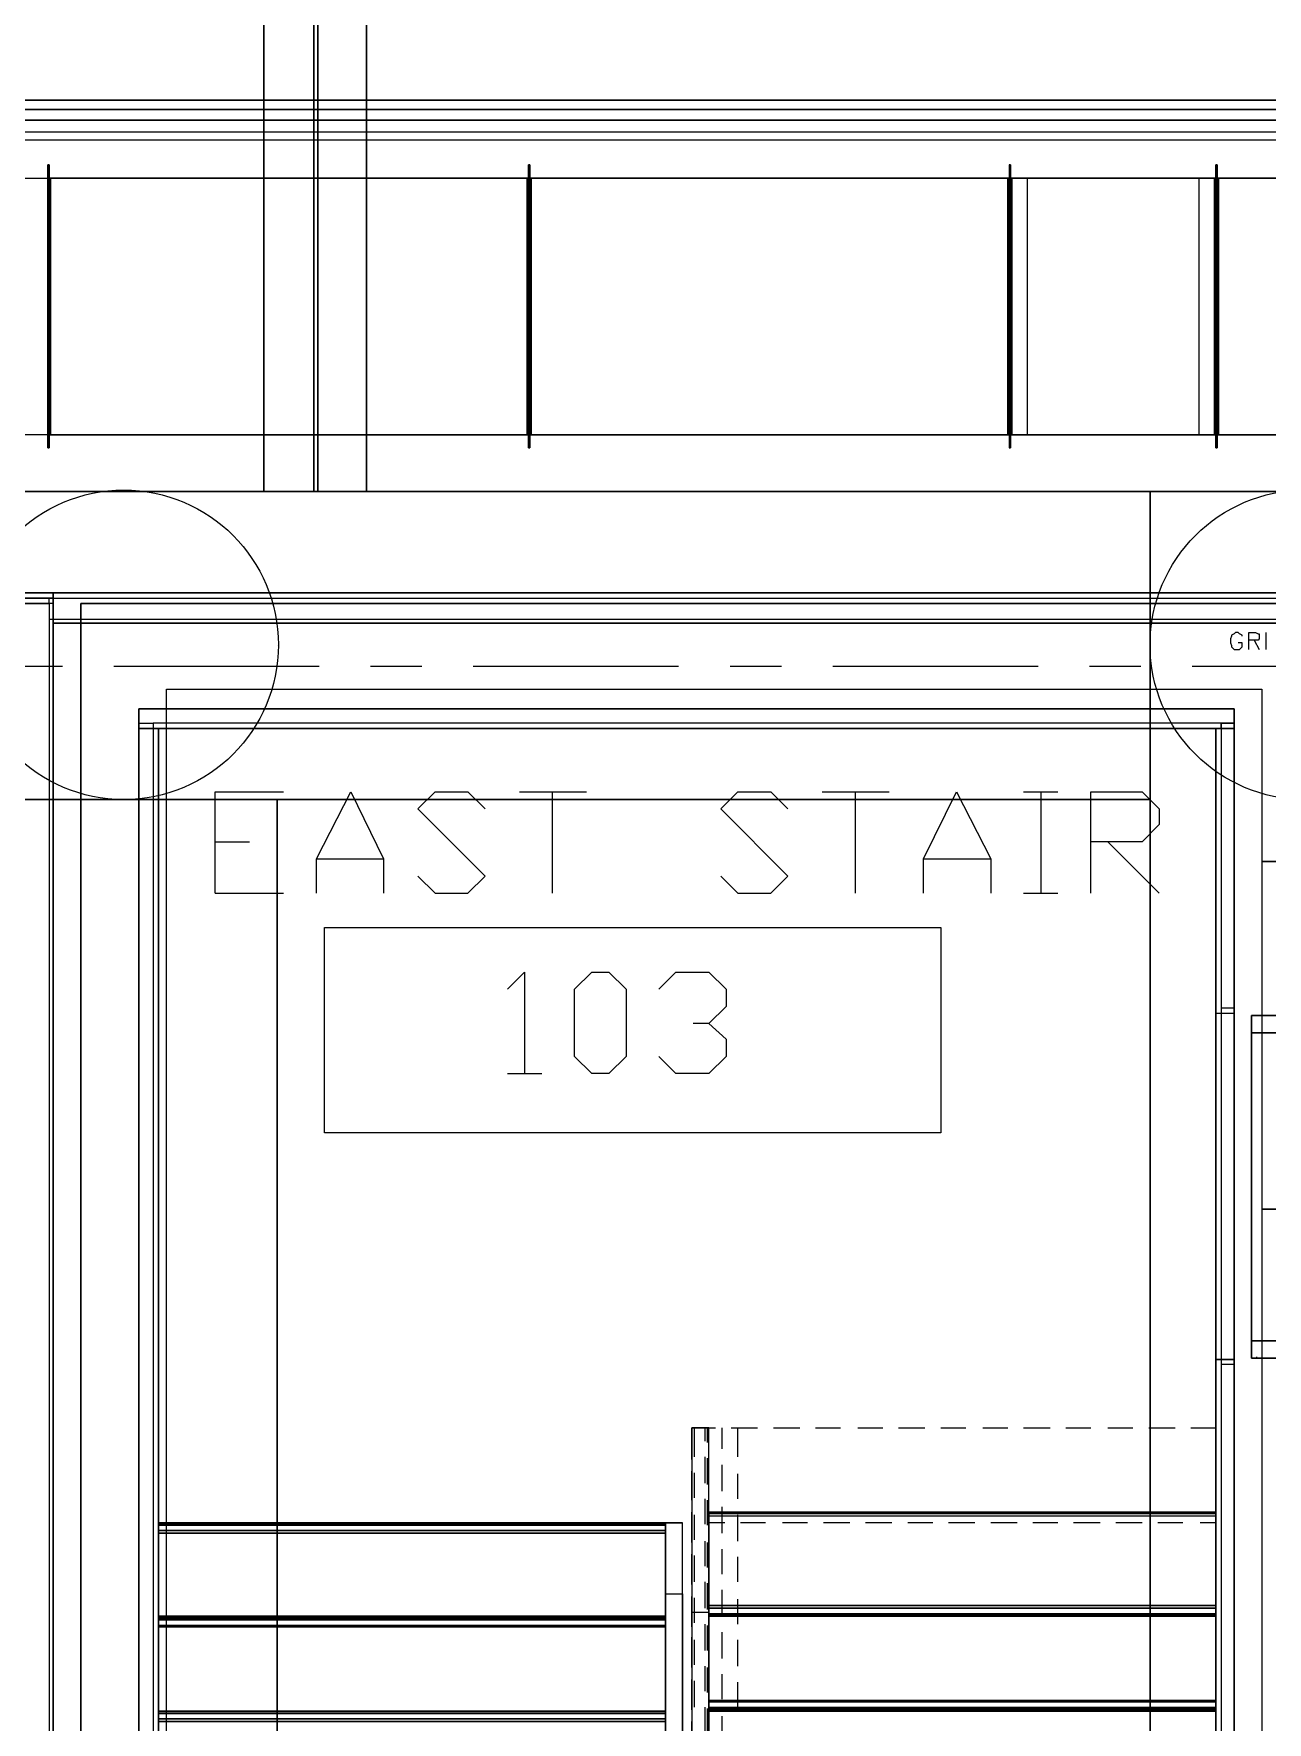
# Model space of a CAD drawing. Header units: metres. Extents: x 114 to 218, y 8 to 180.
# Drawn here: x 150.5 to 164.91, y 95.09 to 114.81 of the extents above; entities that cross this region are included whole.
import ezdxf

# ---------------------------------------------------------------- set-up
doc = ezdxf.new("R2010")
doc.units = ezdxf.units.M
doc.header["$MEASUREMENT"] = 0
for name, color, linetype in [('_Route', 7, 'Continuous'), ('A-2D-AREA-IDEN', 7, 'Continuous'), ('A-2D-DOOR', 7, 'Continuous'), ('A-2D-FLOR-STRS', 7, 'Continuous'), ('A-2D-I-WALL', 7, 'Continuous'), ('A-2D-SECT-MBND', 7, 'Continuous'), ('A-3D-DOOR-FRAM', 7, 'Continuous'), ('A-3D-I-WALL', 7, 'Continuous'), ('A-3D-STRS', 7, 'Continuous'), ('A-TFP-GRID-REFERENCE', 7, 'Continuous'), ('A_GRID', 7, 'Continuous'), ('M-EA2S-Conn', 7, 'Continuous'), ('M-EA2S-Rect', 7, 'Continuous'), ('PL-DCW-Pipe', 7, 'Continuous'), ('PL-DCW-Pipe_Fitting-Insulation', 7, 'Continuous'), ('S-3D-BEAM', 7, 'Continuous'), ('S-3D-FTNG', 7, 'Continuous'), ('S-3D-PILR', 7, 'Continuous'), ('S-3D-SLAB', 7, 'Continuous'), ('S-3D-WALL', 7, 'Continuous')]:
    doc.layers.add(name, color=color, linetype=linetype)

msp = doc.modelspace()

# ---------------------------------------------------------------- linework, layer by layer
at = {"layer": '_Route', "color": 4, "true_color": 0x00ffff}
msp.add_lwpolyline([(126.489, 113.804), (186.708, 113.804), (186.708, 89.378), (181.863, 89.378), (181.863, 86.04)], dxfattribs=at)
msp.add_lwpolyline([(126.489, 113.804), (186.708, 113.804), (186.708, 89.378), (181.863, 89.378), (181.863, 86.04)], dxfattribs=at)
at = {"layer": 'A-2D-AREA-IDEN', "color": 9, "true_color": 0xbababa}
for points in [[(152.623, 104.775), (152.623, 105.96), (153.422, 105.96)], [(153.807, 104.775), (153.807, 105.175), (154.207, 105.96), (154.591, 105.175), (154.591, 104.775)], [(154.991, 104.975), (155.191, 104.775), (155.576, 104.775), (155.776, 104.975), (154.991, 105.76), (155.191, 105.96), (155.576, 105.96), (155.776, 105.76)], [(156.176, 105.96), (156.96, 105.96)], [(156.56, 105.96), (156.56, 104.775)], [(158.529, 104.975), (158.729, 104.775), (159.114, 104.775), (159.314, 104.975), (158.529, 105.76), (158.729, 105.96), (159.114, 105.96), (159.314, 105.76)], [(159.714, 105.96), (160.498, 105.96)], [(160.098, 105.96), (160.098, 104.775)], [(160.898, 104.775), (160.898, 105.175), (161.282, 105.96), (161.682, 105.175), (161.682, 104.775)], [(162.067, 105.96), (162.467, 105.96)], [(162.267, 105.96), (162.267, 104.775)], [(162.851, 104.775), (162.851, 105.96), (163.451, 105.96), (163.651, 105.76), (163.651, 105.575), (163.451, 105.375), (162.851, 105.375)], [(152.623, 105.375), (153.022, 105.375)], [(163.051, 105.375), (163.651, 104.775)], [(153.807, 105.175), (154.591, 105.175)], [(160.898, 105.175), (161.682, 105.175)], [(152.623, 104.775), (153.422, 104.775)], [(162.067, 104.775), (162.467, 104.775)], [(161.098, 104.375), (161.098, 101.976), (153.899, 101.976), (153.899, 104.375), (161.098, 104.375)], [(156.037, 103.652), (156.237, 103.852), (156.237, 102.668)], [(157.022, 102.668), (156.822, 102.868), (156.822, 103.652), (157.022, 103.852), (157.222, 103.852), (157.422, 103.652), (157.422, 102.868), (157.222, 102.668), (157.022, 102.668)], [(157.806, 103.652), (158.006, 103.852), (158.391, 103.852), (158.591, 103.652), (158.591, 103.452), (158.391, 103.252), (158.206, 103.252)], [(158.391, 103.252), (158.591, 103.068), (158.591, 102.868), (158.391, 102.668), (158.006, 102.668), (157.806, 102.868)], [(156.037, 102.668), (156.437, 102.668)]]:
    msp.add_lwpolyline(points, dxfattribs=at)
at = {"layer": 'A-2D-DOOR', "color": 9, "true_color": 0xbababa}
for points in [[(165.482, 103.145), (164.728, 103.145), (164.728, 103.345), (165.482, 103.345), (165.482, 103.145)], [(164.79, 103.345), (164.79, 103.345)], [(165.482, 99.545), (164.728, 99.545), (164.728, 99.345), (165.482, 99.345), (165.482, 99.545)], [(164.79, 99.345), (164.79, 99.361)]]:
    msp.add_lwpolyline(points, dxfattribs=at)
at = {"layer": 'A-2D-FLOR-STRS', "color": 9, "true_color": 0xbababa}
for points in [[(151.961, 97.423), (152.115, 97.423)], [(152.253, 97.423), (157.545, 97.423)], [(157.729, 97.423), (157.883, 97.423)], [(157.883, 97.423), (157.883, 91.132)], [(158.083, 97.423), (158.083, 97.423)], [(158.083, 91.224), (158.083, 91.224), (158.083, 97.423)], [(151.961, 96.331), (152.115, 96.331)], [(152.253, 96.331), (157.545, 96.331)], [(157.729, 96.331), (157.883, 96.331)], [(151.961, 95.223), (152.115, 95.223)], [(152.253, 95.223), (157.545, 95.223)], [(157.729, 95.223), (157.883, 95.223)]]:
    msp.add_lwpolyline(points, dxfattribs=at)
at = {"layer": 'A-2D-I-WALL', "color": 9, "true_color": 0xbababa}
for points in [[(165.897, 107.436), (166.312, 107.436), (166.312, 108.282), (150.285, 108.282)], [(150.285, 108.221), (166.312, 108.221)], [(150.285, 108.159), (150.684, 108.159)], [(150.684, 108.159), (150.684, 108.221)], [(150.684, 107.975), (165.589, 107.975)], [(150.684, 107.975), (150.684, 78.072)], [(164.528, 106.929), (151.73, 106.929)], [(151.73, 106.698), (151.73, 79.349)], [(164.374, 106.759), (151.9, 106.759)], [(151.9, 106.759), (151.9, 79.288)], [(151.961, 106.698), (164.313, 106.698)], [(151.961, 89.732), (151.961, 106.698)], [(164.313, 106.698), (164.313, 103.375), (164.528, 103.375)], [(164.374, 106.759), (164.374, 103.437), (164.528, 103.437)], [(164.528, 99.33), (164.313, 99.33), (164.313, 79.349)], [(164.528, 99.269), (164.374, 99.269), (164.374, 79.288)], [(164.528, 79.134), (164.528, 99.33)]]:
    msp.add_lwpolyline(points, dxfattribs=at)
at = {"layer": 'A-2D-SECT-MBND', "color": 9, "true_color": 0xbababa}
for points in [[(158.191, 98.53), (158.468, 98.53)], [(158.191, 98.207), (158.191, 98.53)], [(158.191, 98.161), (158.191, 98.53)], [(158.222, 98.192), (158.222, 98.53)], [(158.345, 98.376), (158.345, 98.53)], [(158.375, 98.361), (158.375, 98.53)], [(158.391, 98.361), (158.391, 98.53)], [(158.545, 98.284), (158.545, 98.53)], [(158.652, 98.53), (158.96, 98.53)], [(158.729, 98.192), (158.729, 98.53)], [(159.144, 98.53), (159.452, 98.53)], [(159.637, 98.53), (159.929, 98.53)], [(160.129, 98.53), (160.421, 98.53)], [(160.606, 98.53), (160.913, 98.53)], [(161.098, 98.53), (161.39, 98.53)], [(161.59, 98.53), (161.882, 98.53)], [(162.067, 98.53), (162.375, 98.53)], [(162.559, 98.53), (162.851, 98.53)], [(163.051, 98.53), (163.344, 98.53)], [(163.528, 98.53), (163.836, 98.53)], [(164.02, 98.53), (164.313, 98.53)], [(164.313, 98.176), (164.313, 98.53)], [(158.191, 97.73), (158.191, 98.023)], [(158.222, 97.715), (158.222, 98.007)], [(158.345, 97.884), (158.345, 98.192)], [(158.375, 97.869), (158.375, 98.176)], [(158.391, 97.869), (158.391, 98.176)], [(158.545, 97.792), (158.545, 98.099)], [(158.191, 97.684), (158.191, 97.976)], [(158.729, 97.7), (158.729, 97.992)], [(164.313, 97.7), (164.313, 97.992)], [(158.345, 97.407), (158.345, 97.7)], [(158.375, 97.392), (158.375, 97.684)], [(158.391, 97.377), (158.391, 97.684)], [(158.191, 97.238), (158.191, 97.546)], [(158.191, 97.192), (158.191, 97.484)], [(158.222, 97.223), (158.222, 97.515)], [(158.575, 97.423), (158.391, 97.423)], [(158.545, 97.3), (158.545, 97.607)], [(158.729, 97.207), (158.729, 97.515)], [(159.052, 97.423), (158.76, 97.423)], [(159.544, 97.423), (159.252, 97.423)], [(160.037, 97.423), (159.729, 97.423)], [(160.529, 97.423), (160.221, 97.423)], [(161.006, 97.423), (160.713, 97.423)], [(161.498, 97.423), (161.19, 97.423)], [(161.99, 97.423), (161.682, 97.423)], [(162.467, 97.423), (162.175, 97.423)], [(162.959, 97.423), (162.651, 97.423)], [(163.451, 97.423), (163.144, 97.423)], [(163.928, 97.423), (163.636, 97.423)], [(164.313, 97.423), (164.128, 97.423)], [(164.313, 97.207), (164.313, 97.515)], [(158.191, 96.746), (158.191, 97.054)], [(158.222, 96.731), (158.222, 97.038)], [(158.345, 96.915), (158.345, 97.207)], [(158.375, 96.9), (158.375, 97.192)], [(158.391, 96.9), (158.391, 97.192)], [(158.545, 96.823), (158.545, 97.115)], [(158.729, 96.731), (158.729, 97.023)], [(164.313, 96.715), (164.313, 97.023)], [(158.191, 96.7), (158.191, 97.007)], [(158.345, 96.423), (158.345, 96.731)], [(158.375, 96.408), (158.375, 96.715)], [(158.391, 96.408), (158.391, 96.715)], [(158.545, 96.331), (158.545, 96.638)], [(158.191, 96.269), (158.191, 96.561)], [(158.191, 96.208), (158.191, 96.515)], [(158.222, 96.254), (158.222, 96.546)], [(158.729, 96.238), (158.729, 96.531)], [(164.313, 96.238), (164.313, 96.531)], [(158.345, 95.931), (158.345, 96.238)], [(158.575, 96.331), (158.391, 96.331)], [(159.052, 96.331), (158.76, 96.331)], [(159.544, 96.331), (159.252, 96.331)], [(160.037, 96.331), (159.729, 96.331)], [(160.529, 96.331), (160.221, 96.331)], [(161.006, 96.331), (160.713, 96.331)], [(161.498, 96.331), (161.19, 96.331)], [(161.99, 96.331), (161.682, 96.331)], [(162.467, 96.331), (162.175, 96.331)], [(162.959, 96.331), (162.651, 96.331)], [(163.451, 96.331), (163.144, 96.331)], [(163.928, 96.331), (163.636, 96.331)], [(164.313, 96.331), (164.128, 96.331)], [(158.191, 95.777), (158.191, 96.084)], [(158.222, 95.761), (158.222, 96.054)], [(158.375, 95.931), (158.375, 96.223)], [(158.391, 95.915), (158.391, 96.223)], [(158.545, 95.838), (158.545, 96.146)], [(158.729, 95.746), (158.729, 96.054)], [(164.313, 95.746), (164.313, 96.038)], [(158.191, 95.731), (158.191, 96.023)], [(158.345, 95.454), (158.345, 95.746)], [(158.375, 95.438), (158.375, 95.731)], [(158.391, 95.438), (158.391, 95.731)], [(158.545, 95.362), (158.545, 95.654)], [(158.191, 95.285), (158.191, 95.592)], [(158.191, 95.238), (158.191, 95.546)], [(158.222, 95.269), (158.222, 95.577)], [(158.729, 95.254), (158.729, 95.562)], [(164.313, 95.254), (164.313, 95.562)], [(158.345, 94.962), (158.345, 95.269)], [(158.375, 94.946), (158.375, 95.254)], [(158.191, 94.808), (158.191, 95.1)], [(158.391, 94.946), (158.391, 95.238)], [(158.575, 95.223), (158.391, 95.223)], [(158.545, 94.869), (158.545, 95.162)], [(159.052, 95.223), (158.76, 95.223)], [(159.544, 95.223), (159.252, 95.223)], [(160.037, 95.223), (159.729, 95.223)], [(160.529, 95.223), (160.221, 95.223)], [(161.006, 95.223), (160.713, 95.223)], [(161.498, 95.223), (161.19, 95.223)], [(161.99, 95.223), (161.682, 95.223)], [(162.467, 95.223), (162.175, 95.223)], [(162.959, 95.223), (162.651, 95.223)], [(163.451, 95.223), (163.144, 95.223)], [(163.928, 95.223), (163.636, 95.223)], [(164.313, 95.223), (164.128, 95.223)]]:
    msp.add_lwpolyline(points, dxfattribs=at)
at = {"layer": 'A-3D-DOOR-FRAM', "color": 31, "true_color": 0xffbf7f}
for points in [[(165.482, 103.345), (164.728, 103.345), (165.482, 103.345)], [(164.728, 99.345), (164.728, 103.345), (164.728, 103.145), (164.728, 99.545), (164.728, 99.345)], [(164.728, 103.345), (164.728, 103.345)], [(164.728, 103.345), (164.728, 103.345)], [(165.482, 103.145), (164.728, 103.145), (165.482, 103.145)], [(164.728, 103.145), (164.728, 103.145)], [(164.728, 103.145), (164.728, 103.145)], [(165.482, 99.545), (164.728, 99.545), (165.482, 99.545)], [(164.728, 99.545), (164.728, 99.545)], [(164.728, 99.545), (164.728, 99.545)], [(164.728, 99.345), (165.482, 99.345), (164.728, 99.345)], [(164.728, 99.345), (164.728, 99.345)]]:
    msp.add_lwpolyline(points, dxfattribs=at)
at = {"layer": 'A-3D-I-WALL', "color": 42, "true_color": 0xdda500}
for points in [[(117.245, 108.221), (117.245, 108.282), (150.377, 108.282), (150.731, 108.282), (150.731, 108.221), (150.377, 108.221), (117.245, 108.221), (117.183, 108.221), (117.183, 108.159), (117.245, 108.159)], [(150.731, 108.282), (150.377, 108.282), (150.377, 107.436), (150.377, 78.134), (150.731, 78.134), (150.684, 78.134), (150.438, 78.134), (150.377, 78.134), (150.377, 107.436), (150.377, 108.282), (150.731, 108.282)], [(150.731, 108.282), (150.731, 107.928)], [(150.731, 107.928), (150.731, 108.282)], [(165.528, 108.282), (150.731, 108.282), (165.528, 108.282)], [(150.731, 108.282), (150.731, 108.282)], [(150.731, 78.134), (150.731, 107.928), (150.731, 108.282), (150.731, 108.221), (150.731, 108.159), (150.731, 78.134)], [(150.731, 108.282), (150.731, 108.282)], [(150.731, 108.282), (150.731, 108.282)], [(150.377, 108.221), (150.731, 108.221), (150.731, 108.159), (150.684, 108.159), (150.438, 108.159), (150.377, 108.159), (117.245, 108.159), (117.183, 108.159), (117.122, 108.159), (117.122, 107.867), (117.122, 107.805), (117.122, 107.559), (117.183, 107.559), (117.245, 107.559)], [(150.438, 108.159), (150.684, 108.159)], [(150.684, 108.159), (150.684, 78.196), (150.684, 78.134), (150.731, 78.134), (150.731, 108.159), (150.684, 108.159)], [(150.684, 108.159), (150.684, 108.159)], [(150.684, 108.159), (150.684, 108.159)], [(150.731, 108.221), (150.731, 108.221)], [(150.731, 108.221), (150.731, 108.221)], [(150.731, 108.159), (150.731, 108.159)], [(150.731, 108.159), (150.731, 108.159)], [(150.731, 108.159), (150.731, 108.159)], [(165.528, 107.928), (150.731, 107.928), (165.528, 107.928)], [(150.731, 107.928), (150.731, 107.928)], [(150.731, 107.928), (150.731, 107.928)], [(164.374, 106.759), (164.528, 106.759), (164.528, 106.929), (151.73, 106.929), (151.73, 106.759), (151.9, 106.759)], [(164.528, 106.698), (164.528, 106.759), (164.528, 106.929), (151.73, 106.929), (151.73, 106.759), (151.73, 106.698), (151.73, 106.929), (164.528, 106.929), (164.528, 106.698)], [(151.73, 106.929), (151.73, 106.929)], [(151.73, 106.929), (151.73, 106.929)], [(164.528, 106.929), (164.528, 106.929)], [(164.528, 106.929), (164.528, 106.929)], [(151.73, 106.759), (151.73, 106.759)], [(151.73, 106.759), (151.73, 106.759)], [(151.9, 79.288), (151.9, 79.134), (151.73, 79.134), (151.73, 106.698), (151.73, 106.759), (151.9, 106.759), (151.9, 106.698)], [(151.73, 106.759), (151.73, 106.759)], [(151.73, 106.698), (151.961, 106.698), (164.313, 106.698), (164.528, 106.698), (164.313, 106.698), (151.961, 106.698), (151.73, 106.698)], [(151.73, 106.698), (151.73, 106.698)], [(151.73, 106.698), (151.73, 79.134), (151.73, 79.349), (151.961, 79.349)], [(151.73, 106.698), (151.961, 106.698)], [(151.961, 79.349), (151.73, 79.349), (151.73, 106.698), (151.961, 106.698), (151.961, 79.349), (151.961, 79.134), (151.961, 79.349), (151.961, 106.698)], [(151.73, 106.698), (151.73, 106.698)], [(151.73, 106.698), (151.73, 106.698)], [(151.73, 106.698), (151.73, 106.698)], [(151.9, 106.698), (151.961, 106.698), (164.313, 106.698), (164.374, 106.698), (164.374, 106.759), (151.9, 106.759), (151.9, 106.698)], [(151.9, 106.759), (151.9, 106.759)], [(151.9, 106.759), (151.9, 106.759)], [(151.9, 106.698), (151.9, 106.698)], [(151.961, 79.288), (151.961, 79.349), (151.961, 106.698), (151.9, 106.698), (151.9, 79.288), (151.961, 79.288)], [(151.9, 106.698), (151.9, 106.698)], [(151.961, 106.698), (151.961, 106.698)], [(151.961, 106.698), (151.961, 106.698)], [(151.961, 106.698), (151.961, 106.698)], [(151.961, 106.698), (151.961, 106.698)], [(151.961, 106.698), (151.961, 106.698)], [(164.374, 79.288), (164.313, 79.288), (164.313, 79.349), (164.313, 106.698), (164.374, 106.698), (164.374, 79.288), (164.374, 79.195), (164.528, 79.195), (164.528, 106.698), (164.528, 106.759), (164.374, 106.759), (164.374, 106.698)], [(164.313, 106.698), (164.313, 106.698)], [(164.313, 106.698), (164.313, 106.698)], [(164.313, 106.698), (164.313, 106.698)], [(164.528, 106.698), (164.528, 79.195), (164.528, 79.134), (164.374, 79.134), (164.313, 79.134)], [(164.313, 103.375), (164.528, 103.375), (164.528, 106.698)], [(164.313, 106.698), (164.528, 106.698), (164.313, 106.698), (164.313, 103.375), (164.313, 99.33), (164.313, 79.349), (164.313, 79.134), (164.313, 79.349), (164.313, 106.698)], [(164.313, 106.698), (164.313, 106.698)], [(164.313, 106.698), (164.313, 106.698)], [(164.313, 106.698), (164.313, 106.698)], [(164.374, 106.759), (164.374, 106.759)], [(164.374, 106.759), (164.374, 106.759)], [(164.374, 106.698), (164.374, 106.698)], [(164.374, 106.698), (164.374, 106.698)], [(164.528, 106.759), (164.528, 106.759)], [(164.528, 106.759), (164.528, 106.759)], [(164.528, 106.759), (164.528, 106.759)], [(164.528, 106.698), (164.528, 106.698)], [(164.528, 106.698), (164.528, 106.698)], [(164.528, 106.698), (164.528, 106.698)], [(164.313, 103.375), (164.528, 103.375), (164.528, 99.33), (164.313, 99.33)], [(164.313, 103.375), (164.313, 103.375)], [(164.528, 103.375), (164.528, 103.375)], [(164.313, 99.33), (164.528, 99.33), (164.528, 79.134), (164.313, 79.134)], [(164.313, 99.33), (164.313, 99.33)], [(164.528, 99.33), (164.528, 99.33)]]:
    msp.add_lwpolyline(points, dxfattribs=at)
at = {"layer": 'A-3D-STRS', "color": 31, "true_color": 0xffbf7f}
for points in [[(158.391, 96.377), (158.391, 85.333), (158.391, 98.53), (158.191, 98.53), (158.191, 85.333)], [(158.391, 98.53), (158.191, 98.53), (158.191, 96.377), (158.391, 96.377), (158.391, 98.53)], [(158.191, 98.53), (158.191, 98.53)], [(158.391, 98.53), (158.391, 98.53)], [(151.961, 97.423), (151.961, 97.392), (157.883, 97.392), (157.883, 97.423)], [(151.961, 97.33), (151.961, 97.423), (157.883, 97.423), (157.883, 97.33), (151.961, 97.33)], [(157.883, 97.423), (151.961, 97.423), (157.883, 97.423), (151.961, 97.423)], [(151.961, 97.423), (151.961, 97.423)], [(157.883, 97.423), (151.961, 97.423)], [(157.883, 97.423), (157.883, 96.592), (157.883, 85.533)], [(157.883, 97.423), (157.883, 85.533)], [(157.883, 97.423), (158.083, 97.423), (157.883, 97.423)], [(157.883, 97.423), (157.883, 97.423)], [(157.883, 97.423), (157.883, 97.423)], [(157.883, 97.423), (157.883, 97.423)], [(158.083, 96.592), (158.083, 97.423)], [(158.083, 85.533), (158.083, 97.423)], [(158.083, 97.423), (158.083, 97.423)], [(158.083, 97.423), (158.083, 97.423)], [(164.313, 97.546), (158.391, 97.546), (158.391, 97.53), (158.391, 97.5), (158.391, 97.53), (164.313, 97.53), (164.313, 97.5), (158.391, 97.5)], [(158.391, 97.53), (164.313, 97.53), (164.313, 97.546), (164.313, 97.53), (158.391, 97.53), (158.391, 97.546), (164.313, 97.546)], [(158.391, 97.546), (158.391, 97.546)], [(164.313, 97.5), (164.313, 97.53), (158.391, 97.53)], [(158.391, 97.53), (158.391, 97.53)], [(158.391, 96.423), (164.313, 96.423), (164.313, 97.53), (158.391, 97.53), (158.391, 96.423), (158.391, 96.331), (158.391, 96.361), (164.313, 96.361), (164.313, 97.53), (158.391, 97.53), (158.391, 96.361)], [(158.391, 97.53), (158.391, 97.53)], [(158.391, 97.53), (158.391, 97.53)], [(158.391, 97.53), (158.391, 97.53)], [(158.391, 97.53), (158.391, 97.53)], [(158.391, 97.5), (158.391, 97.5)], [(164.313, 97.546), (164.313, 97.546)], [(164.313, 97.53), (164.313, 97.53)], [(164.313, 97.53), (164.313, 97.53)], [(164.313, 97.53), (164.313, 97.53)], [(164.313, 97.53), (164.313, 97.53)], [(164.313, 97.53), (164.313, 97.53)], [(164.313, 97.5), (164.313, 97.5)], [(157.883, 97.407), (151.961, 97.407)], [(151.961, 97.392), (151.961, 96.223), (157.883, 96.223), (157.883, 97.392)], [(151.961, 97.392), (151.961, 97.392)], [(151.961, 97.33), (157.883, 97.33), (151.961, 97.33)], [(151.961, 97.33), (151.961, 97.3), (151.961, 97.33)], [(151.961, 97.33), (151.961, 96.223), (157.883, 96.223), (157.883, 97.33)], [(157.883, 97.33), (151.961, 97.33)], [(151.961, 97.33), (151.961, 97.33)], [(151.961, 97.33), (151.961, 97.33)], [(151.961, 97.33), (151.961, 97.33)], [(157.883, 97.3), (151.961, 97.3), (157.883, 97.3)], [(151.961, 97.3), (151.961, 97.3)], [(151.961, 97.3), (151.961, 97.3)], [(157.883, 97.392), (157.883, 97.392)], [(157.883, 97.33), (157.883, 97.3), (157.883, 97.33)], [(157.883, 97.33), (157.883, 97.33)], [(157.883, 97.33), (157.883, 97.33)], [(157.883, 97.33), (157.883, 97.33)], [(157.883, 97.3), (157.883, 97.3)], [(157.883, 97.3), (157.883, 97.3)], [(157.883, 96.592), (158.083, 96.592), (158.083, 85.533)], [(157.883, 96.592), (157.883, 96.592)], [(158.083, 96.592), (158.083, 96.592)], [(158.391, 96.454), (164.313, 96.454), (158.391, 96.454)], [(158.391, 96.423), (158.391, 96.454), (158.391, 96.423)], [(158.391, 96.454), (158.391, 96.454)], [(158.391, 96.454), (158.391, 96.454)], [(164.313, 96.423), (164.313, 96.454), (164.313, 96.423)], [(164.313, 96.454), (164.313, 96.454)], [(164.313, 96.454), (164.313, 96.454)], [(151.961, 96.331), (157.883, 96.331)], [(157.883, 96.223), (151.961, 96.223), (151.961, 96.331), (151.961, 96.315), (151.961, 96.284)], [(157.883, 96.223), (151.961, 96.223), (151.961, 95.131), (157.883, 95.131), (157.883, 96.223), (157.883, 96.331), (157.883, 96.315), (157.883, 96.284), (151.961, 96.284), (151.961, 95.131), (157.883, 95.131), (157.883, 96.284)], [(157.883, 96.331), (151.961, 96.331), (157.883, 96.331)], [(151.961, 96.331), (151.961, 96.331)], [(157.883, 96.331), (151.961, 96.331)], [(157.883, 96.315), (151.961, 96.315)], [(157.883, 96.3), (151.961, 96.3)], [(151.961, 96.284), (151.961, 96.284)], [(157.883, 96.331), (157.883, 96.331)], [(157.883, 96.284), (157.883, 96.284)], [(158.191, 96.377), (158.191, 85.333), (158.391, 85.333), (158.191, 85.333)], [(158.191, 96.377), (158.191, 96.377)], [(158.391, 96.423), (164.313, 96.423), (164.313, 96.331), (164.313, 96.361)], [(164.313, 96.423), (158.391, 96.423), (164.313, 96.423)], [(158.391, 96.423), (158.391, 96.423)], [(158.391, 95.331), (164.313, 95.331), (164.313, 96.423), (158.391, 96.423), (158.391, 95.331), (158.391, 95.223), (158.391, 95.238), (158.391, 95.269), (164.313, 95.269), (164.313, 96.423), (158.391, 96.423), (158.391, 95.269)], [(158.391, 96.423), (158.391, 96.423)], [(158.391, 96.423), (158.391, 96.423)], [(158.391, 96.423), (158.391, 96.423)], [(158.391, 96.423), (158.391, 96.423)], [(158.391, 96.423), (158.391, 96.423)], [(158.391, 96.377), (158.391, 96.377)], [(158.391, 96.361), (158.391, 96.361)], [(158.391, 96.346), (164.313, 96.346)], [(164.313, 96.331), (158.391, 96.331)], [(158.391, 96.331), (164.313, 96.331), (158.391, 96.331), (164.313, 96.331)], [(158.391, 96.331), (158.391, 96.331)], [(158.391, 96.331), (164.313, 96.331)], [(164.313, 96.423), (164.313, 96.423)], [(164.313, 96.423), (164.313, 96.423)], [(164.313, 96.423), (164.313, 96.423)], [(164.313, 96.423), (164.313, 96.423)], [(164.313, 96.423), (164.313, 96.423)], [(164.313, 96.423), (164.313, 96.423)], [(164.313, 96.361), (164.313, 96.361)], [(164.313, 96.331), (164.313, 96.331)], [(151.961, 96.223), (157.883, 96.223), (151.961, 96.223)], [(151.961, 96.223), (151.961, 96.208), (151.961, 96.223)], [(151.961, 96.223), (151.961, 96.223)], [(151.961, 96.223), (151.961, 96.223)], [(151.961, 96.223), (151.961, 96.223)], [(151.961, 96.223), (151.961, 96.223)], [(151.961, 96.223), (151.961, 96.223)], [(151.961, 96.223), (151.961, 96.223)], [(157.883, 96.208), (151.961, 96.208), (157.883, 96.208)], [(151.961, 96.208), (151.961, 96.208)], [(151.961, 96.208), (151.961, 96.208)], [(157.883, 96.223), (157.883, 96.208), (157.883, 96.223)], [(157.883, 96.223), (157.883, 96.223)], [(157.883, 96.223), (157.883, 96.223)], [(157.883, 96.223), (157.883, 96.223)], [(157.883, 96.223), (157.883, 96.223)], [(157.883, 96.223), (157.883, 96.223)], [(157.883, 96.208), (157.883, 96.208)], [(157.883, 96.208), (157.883, 96.208)], [(158.391, 95.346), (164.313, 95.346), (158.391, 95.346)], [(158.391, 95.331), (158.391, 95.346), (158.391, 95.331)], [(158.391, 95.346), (158.391, 95.346)], [(158.391, 95.346), (158.391, 95.346)], [(158.391, 95.331), (164.313, 95.331), (164.313, 95.223), (164.313, 95.238), (164.313, 95.269)], [(164.313, 95.331), (158.391, 95.331), (164.313, 95.331)], [(158.391, 95.331), (158.391, 95.331)], [(158.391, 94.223), (164.313, 94.223), (164.313, 95.331), (158.391, 95.331), (158.391, 94.223), (158.391, 94.131), (158.391, 94.162), (164.313, 94.162), (164.313, 95.331), (158.391, 95.331), (158.391, 94.162)], [(158.391, 95.331), (158.391, 95.331)], [(158.391, 95.331), (158.391, 95.331)], [(158.391, 95.331), (158.391, 95.331)], [(158.391, 95.331), (158.391, 95.331)], [(158.391, 95.331), (158.391, 95.331)], [(158.391, 95.269), (158.391, 95.269)], [(158.391, 95.254), (164.313, 95.254)], [(164.313, 95.331), (164.313, 95.346), (164.313, 95.331)], [(164.313, 95.346), (164.313, 95.346)], [(164.313, 95.346), (164.313, 95.346)], [(164.313, 95.331), (164.313, 95.331)], [(164.313, 95.331), (164.313, 95.331)], [(164.313, 95.331), (164.313, 95.331)], [(164.313, 95.331), (164.313, 95.331)], [(164.313, 95.331), (164.313, 95.331)], [(164.313, 95.331), (164.313, 95.331)], [(164.313, 95.269), (164.313, 95.269)], [(151.961, 95.223), (157.883, 95.223)], [(157.883, 95.131), (151.961, 95.131), (151.961, 95.223), (151.961, 95.192)], [(157.883, 95.131), (151.961, 95.131), (151.961, 94.023), (157.883, 94.023), (157.883, 95.131), (157.883, 95.223), (157.883, 95.192), (151.961, 95.192), (151.961, 94.023), (157.883, 94.023), (157.883, 95.192)], [(157.883, 95.223), (151.961, 95.223), (157.883, 95.223), (151.961, 95.223)], [(151.961, 95.223), (151.961, 95.223)], [(157.883, 95.223), (151.961, 95.223)], [(157.883, 95.208), (151.961, 95.208)], [(151.961, 95.192), (151.961, 95.192)], [(151.961, 95.131), (157.883, 95.131), (151.961, 95.131)], [(151.961, 95.131), (151.961, 95.1), (151.961, 95.131)], [(151.961, 95.131), (151.961, 95.131)], [(151.961, 95.131), (151.961, 95.131)], [(151.961, 95.131), (151.961, 95.131)], [(151.961, 95.131), (151.961, 95.131)], [(151.961, 95.131), (151.961, 95.131)], [(151.961, 95.131), (151.961, 95.131)], [(157.883, 95.1), (151.961, 95.1), (157.883, 95.1)], [(151.961, 95.1), (151.961, 95.1)], [(151.961, 95.1), (151.961, 95.1)], [(157.883, 95.223), (157.883, 95.223)], [(157.883, 95.192), (157.883, 95.192)], [(157.883, 95.131), (157.883, 95.1), (157.883, 95.131)], [(157.883, 95.131), (157.883, 95.131)], [(157.883, 95.131), (157.883, 95.131)], [(157.883, 95.131), (157.883, 95.131)], [(157.883, 95.131), (157.883, 95.131)], [(157.883, 95.131), (157.883, 95.131)], [(157.883, 95.131), (157.883, 95.131)], [(157.883, 95.1), (157.883, 95.1)], [(157.883, 95.1), (157.883, 95.1)], [(158.391, 95.238), (164.313, 95.238)], [(164.313, 95.223), (158.391, 95.223)], [(158.391, 95.223), (164.313, 95.223), (158.391, 95.223)], [(158.391, 95.223), (158.391, 95.223)], [(158.391, 95.223), (164.313, 95.223)], [(164.313, 95.223), (164.313, 95.223)]]:
    msp.add_lwpolyline(points, dxfattribs=at)
at = {"layer": 'A-TFP-GRID-REFERENCE', "color": 1, "true_color": 0xff0000}
for points in [[(164.62, 107.775), (164.62, 107.79), (164.59, 107.805), (164.574, 107.821), (164.543, 107.821), (164.528, 107.805), (164.497, 107.79), (164.497, 107.775), (164.482, 107.744), (164.482, 107.698), (164.497, 107.667), (164.497, 107.652), (164.528, 107.621), (164.543, 107.621), (164.574, 107.621), (164.59, 107.621), (164.62, 107.652), (164.62, 107.667), (164.62, 107.698), (164.574, 107.698)], [(164.697, 107.621), (164.697, 107.821), (164.774, 107.821), (164.805, 107.805), (164.82, 107.805), (164.82, 107.775), (164.82, 107.759), (164.82, 107.744), (164.805, 107.728), (164.774, 107.728), (164.697, 107.728)], [(164.759, 107.728), (164.82, 107.621)], [(164.897, 107.821), (164.897, 107.621)]]:
    msp.add_lwpolyline(points, dxfattribs=at)
at = {"layer": 'A_GRID', "color": 1, "true_color": 0xff0000}
for points in [[(150.838, 107.421), (150.238, 107.421)], [(153.838, 107.421), (151.438, 107.421)], [(155.037, 107.421), (154.438, 107.421)], [(158.037, 107.421), (155.637, 107.421)], [(159.237, 107.421), (158.637, 107.421)], [(162.236, 107.421), (159.837, 107.421)], [(163.436, 107.421), (162.836, 107.421)], [(166.435, 107.421), (164.036, 107.421)]]:
    msp.add_lwpolyline(points, dxfattribs=at)
at = {"layer": 'M-EA2S-Conn', "color": 40, "true_color": 0xffbf00}
for points in [[(150.684, 113.281), (150.669, 113.281), (150.684, 113.281)], [(150.684, 109.974), (150.669, 109.974), (150.669, 113.281)], [(150.669, 109.974), (150.684, 109.974), (150.684, 113.281)], [(150.669, 113.281), (150.669, 109.974)], [(150.669, 113.281), (150.669, 113.281)], [(150.684, 113.281), (150.684, 109.974)], [(150.684, 113.281), (150.684, 113.281)], [(150.684, 113.281), (150.684, 113.281)], [(156.283, 113.281), (156.299, 113.281), (156.283, 113.281)], [(156.283, 113.281), (156.283, 109.974), (156.283, 113.281)], [(156.283, 113.281), (156.283, 113.281)], [(156.299, 113.281), (156.299, 109.974)], [(156.299, 113.281), (156.299, 109.974)], [(156.299, 113.281), (156.299, 113.281)], [(156.299, 113.281), (156.299, 113.281)], [(161.913, 113.281), (161.898, 113.281), (161.913, 113.281), (161.913, 109.974)], [(161.898, 113.281), (161.898, 109.974), (161.913, 109.974), (161.898, 109.974)], [(161.898, 113.281), (161.898, 109.974)], [(161.898, 113.281), (161.898, 113.281)], [(161.913, 113.281), (161.913, 109.974)], [(161.913, 113.281), (161.913, 113.281)], [(161.913, 113.281), (161.913, 113.281)], [(161.913, 113.281), (161.913, 113.281)], [(164.313, 113.281), (164.313, 113.281)], [(164.328, 109.974), (164.328, 113.281), (164.313, 113.281), (164.313, 109.974), (164.313, 113.281), (164.328, 113.281), (164.328, 109.974), (164.313, 109.974), (164.328, 109.974)], [(164.313, 113.281), (164.313, 113.281)], [(164.328, 113.281), (164.328, 113.281)], [(164.328, 113.281), (164.328, 113.281)], [(150.669, 110.128), (150.669, 113.127), (150.669, 110.128), (150.669, 113.127), (150.669, 110.128)], [(150.669, 113.127), (150.669, 113.127)], [(150.669, 113.127), (150.669, 113.127)], [(150.7, 113.127), (150.684, 113.127), (150.7, 113.127)], [(150.684, 113.127), (150.684, 110.128), (150.7, 110.128), (150.684, 110.128), (150.684, 113.127)], [(150.684, 113.127), (150.684, 113.127)], [(150.7, 113.127), (150.7, 110.128), (150.7, 113.127)], [(150.7, 113.127), (150.7, 113.127)], [(150.7, 113.127), (150.7, 113.127)], [(156.268, 113.127), (156.268, 110.128)], [(156.268, 110.128), (156.283, 110.128), (156.268, 110.128), (156.268, 113.127), (156.283, 113.127), (156.268, 113.127)], [(156.268, 113.127), (156.268, 113.127)], [(156.283, 110.128), (156.283, 113.127), (156.283, 110.128)], [(156.283, 113.127), (156.283, 113.127)], [(156.314, 113.127), (156.314, 110.128), (156.299, 110.128), (156.299, 113.127), (156.314, 113.127)], [(156.314, 113.127), (156.299, 113.127), (156.299, 110.128), (156.314, 110.128)], [(156.299, 113.127), (156.299, 113.127)], [(156.314, 110.128), (156.314, 113.127)], [(156.314, 113.127), (156.314, 113.127)], [(156.314, 113.127), (156.314, 113.127)], [(161.882, 110.128), (161.882, 113.127)], [(161.882, 113.127), (161.898, 113.127), (161.882, 113.127)], [(161.882, 110.128), (161.882, 113.127)], [(161.882, 113.127), (161.882, 113.127)], [(161.898, 113.127), (161.898, 110.128)], [(161.898, 113.127), (161.898, 110.128)], [(161.898, 113.127), (161.898, 113.127)], [(161.929, 110.128), (161.929, 113.127), (161.913, 113.127), (161.913, 113.127), (161.929, 113.127), (161.929, 110.128), (161.913, 110.128), (161.929, 110.128)], [(161.913, 113.127), (161.913, 110.128), (161.913, 113.127)], [(161.913, 113.127), (161.913, 113.127)], [(161.929, 113.127), (161.929, 113.127)], [(161.929, 113.127), (161.929, 113.127)], [(164.297, 110.128), (164.297, 113.127), (164.297, 110.128)], [(164.313, 110.128), (164.313, 113.127), (164.297, 113.127), (164.313, 113.127), (164.313, 110.128)], [(164.297, 113.127), (164.297, 113.127)], [(164.313, 113.127), (164.313, 113.127)], [(164.328, 110.128), (164.328, 113.127), (164.343, 113.127), (164.328, 113.127), (164.328, 110.128), (164.343, 110.128), (164.328, 110.128)], [(164.328, 113.127), (164.328, 113.127)], [(164.343, 113.127), (164.343, 110.128), (164.343, 113.127)], [(164.343, 113.127), (164.343, 113.127)], [(164.343, 113.127), (164.343, 113.127)], [(150.669, 110.128), (150.669, 110.128)], [(150.669, 110.128), (150.669, 110.128)], [(150.669, 110.128), (150.669, 110.128)], [(150.684, 110.128), (150.684, 110.128)], [(150.7, 110.128), (150.7, 110.128)], [(156.268, 110.128), (156.268, 110.128)], [(156.268, 110.128), (156.268, 110.128)], [(156.283, 110.128), (156.283, 110.128)], [(156.299, 110.128), (156.299, 110.128)], [(156.314, 110.128), (156.314, 110.128)], [(161.882, 110.128), (161.898, 110.128), (161.882, 110.128)], [(161.882, 110.128), (161.882, 110.128)], [(161.882, 110.128), (161.882, 110.128)], [(161.898, 110.128), (161.898, 110.128)], [(161.913, 110.128), (161.913, 110.128)], [(161.929, 110.128), (161.929, 110.128)], [(161.929, 110.128), (161.929, 110.128)], [(164.297, 110.128), (164.313, 110.128), (164.297, 110.128)], [(164.297, 110.128), (164.297, 110.128)], [(164.297, 110.128), (164.297, 110.128)], [(164.313, 110.128), (164.313, 110.128)], [(164.328, 110.128), (164.328, 110.128)], [(164.343, 110.128), (164.343, 110.128)], [(150.669, 109.974), (150.669, 109.974)], [(150.669, 109.974), (150.669, 109.974)], [(150.684, 109.974), (150.684, 109.974)], [(150.684, 109.974), (150.684, 109.974)], [(156.283, 109.974), (156.299, 109.974), (156.283, 109.974)], [(156.283, 109.974), (156.283, 109.974)], [(156.283, 109.974), (156.283, 109.974)], [(156.299, 109.974), (156.299, 109.974)], [(156.299, 109.974), (156.299, 109.974)], [(161.898, 109.974), (161.898, 109.974)], [(161.898, 109.974), (161.898, 109.974)], [(161.913, 109.974), (161.913, 109.974)], [(161.913, 109.974), (161.913, 109.974)], [(164.313, 109.974), (164.313, 109.974)], [(164.313, 109.974), (164.313, 109.974)], [(164.328, 109.974), (164.328, 109.974)], [(164.328, 109.974), (164.328, 109.974)]]:
    msp.add_lwpolyline(points, dxfattribs=at)
at = {"layer": 'M-EA2S-Rect', "color": 40, "true_color": 0xffbf00}
for points in [[(150.669, 113.127), (150.669, 110.128), (145.07, 110.128), (145.07, 113.127), (150.669, 113.127)], [(145.07, 113.127), (150.669, 113.127), (150.669, 110.128), (145.07, 110.128), (145.07, 113.127)], [(150.669, 113.127), (150.669, 113.127)], [(150.684, 110.128), (156.283, 110.128), (156.283, 113.127), (156.283, 110.128), (150.684, 110.128), (150.684, 113.127), (156.283, 113.127), (150.684, 113.127), (150.684, 110.128)], [(150.684, 113.127), (150.684, 113.127)], [(156.283, 113.127), (156.283, 113.127)], [(156.299, 113.127), (156.299, 110.128), (161.898, 110.128), (156.299, 110.128)], [(161.898, 110.128), (161.898, 113.127), (156.299, 113.127), (161.898, 113.127)], [(156.299, 110.128), (156.299, 113.127)], [(156.299, 113.127), (156.299, 113.127)], [(161.898, 110.128), (161.898, 110.128), (161.898, 113.127)], [(161.898, 113.127), (161.898, 113.127)], [(162.113, 110.128), (162.113, 113.127), (161.913, 113.127), (161.913, 110.128), (161.913, 113.127), (162.113, 113.127)], [(161.913, 113.127), (161.913, 113.127)], [(164.113, 113.127), (164.313, 113.127), (164.113, 113.127), (162.113, 113.127), (164.113, 113.127), (164.113, 110.128)], [(162.113, 110.128), (162.113, 113.127)], [(162.113, 113.127), (162.113, 113.127)], [(162.113, 113.127), (162.113, 113.127)], [(164.113, 113.127), (164.113, 110.128)], [(164.113, 113.127), (164.113, 113.127)], [(164.313, 110.128), (164.313, 113.127), (164.313, 110.128)], [(164.313, 113.127), (164.313, 113.127)], [(167.374, 110.128), (164.328, 110.128), (167.374, 110.128), (167.374, 113.127), (164.328, 113.127), (164.328, 110.128)], [(164.328, 110.128), (164.328, 110.128), (164.328, 113.127), (167.374, 113.127), (167.374, 110.128)], [(164.328, 113.127), (164.328, 113.127)], [(150.669, 110.128), (150.669, 110.128)], [(150.669, 110.128), (150.669, 110.128)], [(150.684, 110.128), (150.684, 110.128)], [(150.684, 110.128), (150.684, 110.128)], [(156.283, 110.128), (156.283, 110.128)], [(156.283, 110.128), (156.283, 110.128)], [(156.299, 110.128), (156.299, 110.128)], [(156.299, 110.128), (156.299, 110.128)], [(161.898, 110.128), (161.898, 110.128)], [(161.898, 110.128), (161.898, 110.128)], [(161.913, 110.128), (162.113, 110.128), (164.113, 110.128), (164.313, 110.128), (164.113, 110.128), (162.113, 110.128), (161.913, 110.128)], [(161.913, 110.128), (161.913, 110.128)], [(161.913, 110.128), (161.913, 110.128)], [(162.113, 110.128), (162.113, 110.128)], [(164.113, 110.128), (164.113, 110.128)], [(164.313, 110.128), (164.313, 110.128)], [(164.313, 110.128), (164.313, 110.128)], [(164.328, 110.128), (164.328, 110.128)], [(164.328, 110.128), (164.328, 110.128)]]:
    msp.add_lwpolyline(points, dxfattribs=at)
at = {"layer": 'PL-DCW-Pipe', "color": 152, "true_color": 0x006edd}
for points in [[(126.489, 113.927), (166.497, 113.927)], [(166.497, 113.927), (126.489, 113.927)], [(126.489, 113.927), (166.497, 113.927)], [(166.497, 113.927), (126.489, 113.927)], [(126.489, 113.804), (166.497, 113.804)], [(166.497, 113.804), (166.497, 113.804), (126.489, 113.804)], [(126.489, 113.804), (166.497, 113.804)], [(166.497, 113.804), (166.497, 113.804), (126.489, 113.804)], [(126.489, 113.666), (166.497, 113.666)], [(126.489, 113.666), (166.497, 113.666)], [(126.489, 113.666), (166.497, 113.666)], [(126.489, 113.666), (166.497, 113.666)]]:
    msp.add_lwpolyline(points, dxfattribs=at)
at = {"layer": 'PL-DCW-Pipe_Fitting-Insulation', "color": 7, "true_color": 0xfafafa}
for points in [[(126.489, 114.035), (166.497, 114.035)], [(166.497, 114.035), (126.489, 114.035)], [(126.489, 114.035), (166.497, 114.035)], [(166.497, 114.035), (126.489, 114.035)], [(126.489, 113.804), (166.497, 113.804)], [(166.497, 113.804), (166.497, 113.804), (126.489, 113.804)], [(126.489, 113.804), (166.497, 113.804)], [(166.497, 113.804), (166.497, 113.804), (126.489, 113.804)], [(126.489, 113.574), (166.497, 113.574)], [(126.489, 113.574), (166.497, 113.574)], [(126.489, 113.574), (166.497, 113.574)], [(126.489, 113.574), (166.497, 113.574)]]:
    msp.add_lwpolyline(points, dxfattribs=at)
at = {"layer": 'S-3D-BEAM', "color": 4, "true_color": 0x00ffff}
for points in [[(153.192, 162.011), (154.391, 162.011), (154.391, 162.011), (154.391, 109.467), (153.192, 109.467), (153.192, 162.011)], [(153.192, 109.467), (153.192, 162.011), (153.192, 109.467)], [(153.776, 162.011), (153.192, 162.011), (153.192, 162.011), (153.192, 109.467), (153.776, 109.467), (153.776, 162.011)], [(153.192, 162.011), (153.776, 162.011), (153.776, 162.011), (153.776, 109.467), (153.192, 109.467), (153.192, 162.011)], [(153.192, 109.467), (153.192, 162.011), (153.192, 109.467)], [(154.391, 162.011), (153.192, 162.011), (153.192, 162.011), (153.192, 109.467), (154.391, 109.467), (154.391, 162.011)], [(153.822, 162.011), (154.391, 162.011), (153.822, 162.011), (153.822, 162.011), (153.822, 109.467), (154.391, 109.467), (154.391, 162.011), (154.391, 162.011), (153.192, 162.011), (153.776, 162.011)], [(153.776, 109.467), (153.776, 162.011), (153.776, 109.467)], [(153.822, 162.011), (154.391, 162.011), (154.391, 162.011), (154.391, 109.467), (153.822, 109.467), (153.822, 162.011)], [(153.822, 109.467), (153.822, 162.011), (153.822, 109.467)], [(154.391, 109.467), (154.391, 162.011), (154.391, 109.467)], [(154.391, 109.467), (154.391, 162.011), (154.391, 109.467)], [(153.822, 109.467), (154.391, 109.467), (153.192, 109.467), (153.776, 109.467)], [(153.822, 109.467), (154.391, 109.467), (154.391, 109.467), (153.192, 109.467), (153.776, 109.467)], [(153.192, 109.467), (153.192, 109.467)], [(153.776, 109.467), (153.776, 109.467)], [(153.822, 109.467), (153.822, 109.467)]]:
    msp.add_lwpolyline(points, dxfattribs=at)
at = {"layer": 'S-3D-FTNG', "color": 254, "true_color": 0xdcdcdc}
for points in [[(163.544, 109.467), (163.544, 105.867), (149.746, 105.867), (149.746, 109.467), (149.746, 105.867), (163.544, 105.867), (163.544, 109.467), (149.746, 109.467), (163.544, 109.467)], [(167.143, 109.467), (167.143, 80.672), (163.544, 80.672), (163.544, 109.467), (163.544, 80.672), (167.143, 80.672), (167.143, 109.467), (163.544, 109.467), (167.143, 109.467)], [(163.544, 109.467), (163.544, 109.467)], [(163.544, 109.467), (163.544, 109.467)], [(153.346, 105.867), (153.346, 77.073), (149.746, 77.073), (149.746, 105.867), (149.746, 77.073), (153.346, 77.073), (153.346, 105.867), (149.746, 105.867), (153.346, 105.867)], [(153.346, 105.867), (153.346, 105.867)], [(163.544, 105.867), (163.544, 105.867)]]:
    msp.add_lwpolyline(points, dxfattribs=at)
at = {"layer": 'S-3D-PILR', "color": 8, "true_color": 0x808080}
for points in [[(151.546, 109.467), (151.546, 109.467)], [(153.346, 107.667), (153.346, 107.667)], [(163.544, 107.667), (163.544, 107.667)], [(151.546, 105.867), (151.546, 105.867)]]:
    msp.add_lwpolyline(points, dxfattribs=at)
for centre in [(151.554, 107.675), (151.554, 107.675), (165.351, 107.675), (165.351, 107.675)]:
    msp.add_circle(centre, 1.807, dxfattribs=at)
at = {"layer": 'S-3D-SLAB', "color": 51, "true_color": 0xffff7f}
for points in [[(151.054, 108.159), (151.054, 78.365), (165.851, 78.365), (165.851, 108.159), (165.851, 78.365), (151.054, 78.365), (151.054, 108.159), (165.851, 108.159), (151.054, 108.159)], [(151.054, 108.159), (151.054, 108.159)], [(165.851, 108.159), (165.851, 78.365), (151.054, 78.365), (151.054, 108.159), (165.851, 108.159)], [(151.054, 108.159), (151.054, 108.159)], [(165.851, 78.365), (165.851, 108.159), (151.054, 108.159), (151.054, 78.365), (165.851, 78.365)], [(151.054, 108.159), (151.054, 108.159)], [(151.054, 108.159), (151.054, 108.159)]]:
    msp.add_lwpolyline(points, dxfattribs=at)
at = {"layer": 'S-3D-WALL', "color": 81, "true_color": 0x9fff7f}
for points in [[(164.851, 101.084), (165.851, 101.084), (164.851, 101.084), (164.851, 79.365), (152.053, 79.365), (152.053, 107.159), (164.851, 107.159), (164.851, 105.144), (165.851, 105.144), (165.851, 108.159), (151.054, 108.159), (151.054, 78.365), (165.851, 78.365), (165.851, 101.084)], [(165.851, 78.365), (151.054, 78.365), (151.054, 108.159)], [(151.054, 108.159), (165.851, 108.159), (165.851, 78.365)], [(151.054, 108.159), (151.054, 108.159)], [(151.054, 108.159), (151.054, 108.159)], [(152.053, 107.159), (152.053, 107.159)], [(164.851, 107.159), (164.851, 79.365), (152.053, 79.365), (152.053, 107.159), (164.851, 107.159)], [(152.053, 107.159), (152.053, 107.159)], [(152.053, 107.159), (152.053, 107.159)], [(164.851, 107.159), (164.851, 107.159)], [(164.851, 107.159), (164.851, 107.159)], [(164.851, 107.159), (164.851, 107.159)], [(165.851, 105.144), (164.851, 105.144)], [(164.851, 105.144), (164.851, 101.084)], [(164.851, 105.144), (164.851, 105.144)], [(164.851, 101.084), (164.851, 101.084)], [(164.851, 101.084), (164.851, 101.084)]]:
    msp.add_lwpolyline(points, dxfattribs=at)

doc.saveas('drawing.dxf')
